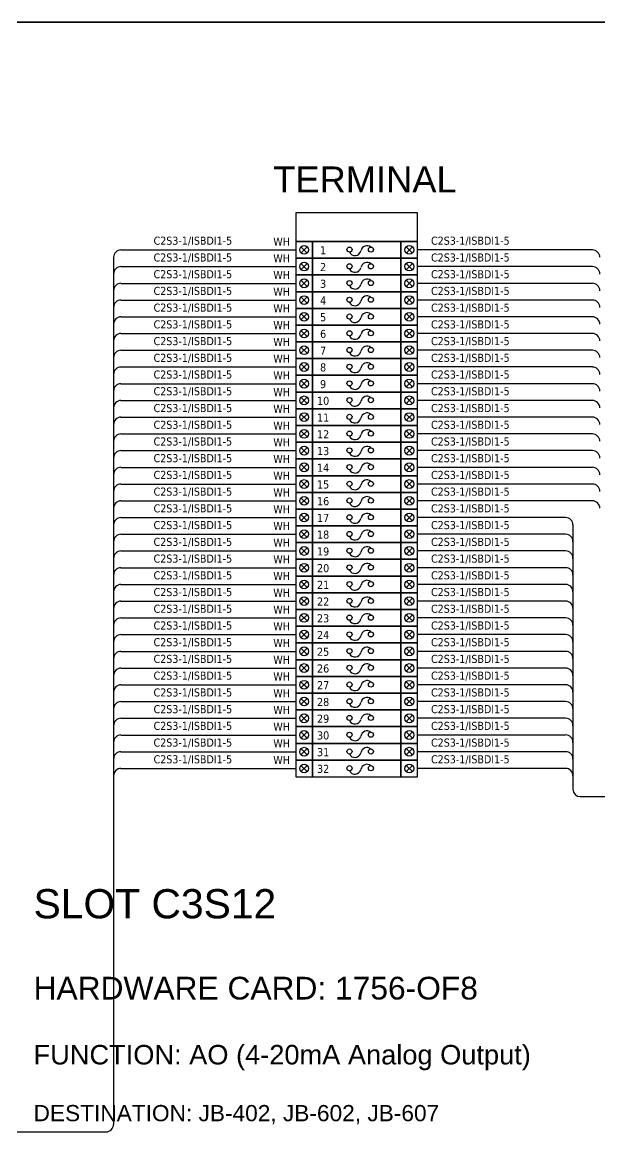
# Model space of a CAD drawing. Header units: millimetres. Extents: x 0 to 3893, y 0 to 2820.
# Drawn here: x 1286 to 1998, y 1337 to 2704 of the extents above; entities that cross this region are included whole.
import ezdxf
from ezdxf.enums import TextEntityAlignment as Align

# ---------------------------------------------------------------- set-up
doc = ezdxf.new("R2010")
doc.units = ezdxf.units.MM
doc.layers.add('HELPPOINT', color=7, linetype='Continuous')
doc.layers.add('IE-WIRE', color=7, linetype='Continuous', lineweight=25)
doc.layers.add('power', color=7, linetype='Continuous', lineweight=25)
doc.styles.get("Standard").update_dxf_attribs({"font": 'arial.ttf'})
doc.styles.add('Tahoma', font='')
doc.styles.get('Tahoma').set_extended_font_data('Tahoma')

msp = doc.modelspace()

# ---------------------------------------------------------------- linework, layer by layer
at = {"color": 1, "ltscale": 25.4}
for p, q in [((1637.1, 2427.5), (1629.5, 2419.8)), ((1629.5, 2427.5), (1637.1, 2419.8)), ((1759.2, 2427.5), (1766.8, 2419.8)), ((1766.8, 2427.5), (1759.2, 2419.8)), ((1637.1, 2406.9), (1629.5, 2399.2)), ((1629.5, 2406.9), (1637.1, 2399.2)), ((1759.2, 2406.9), (1766.8, 2399.2)), ((1766.8, 2406.9), (1759.2, 2399.2)), ((1637.1, 2386.3), (1629.5, 2378.6)), ((1629.5, 2386.3), (1637.1, 2378.6)), ((1759.2, 2386.3), (1766.8, 2378.6)), ((1766.8, 2386.3), (1759.2, 2378.6)), ((1637.1, 2365.7), (1629.5, 2358)), ((1629.5, 2365.7), (1637.1, 2358)), ((1759.2, 2365.7), (1766.8, 2358)), ((1766.8, 2365.7), (1759.2, 2358)), ((1637.1, 2345.1), (1629.5, 2337.4)), ((1629.5, 2345.1), (1637.1, 2337.4)), ((1759.2, 2345.1), (1766.8, 2337.4)), ((1766.8, 2345.1), (1759.2, 2337.4)), ((1637.1, 2324.4), (1629.5, 2316.8)), ((1629.5, 2324.4), (1637.1, 2316.8)), ((1759.2, 2324.4), (1766.8, 2316.8)), ((1766.8, 2324.4), (1759.2, 2316.8)), ((1637.1, 2303.8), (1629.5, 2296.2)), ((1629.5, 2303.8), (1637.1, 2296.2)), ((1759.2, 2303.8), (1766.8, 2296.2)), ((1766.8, 2303.8), (1759.2, 2296.2)), ((1637.1, 2283.2), (1629.5, 2275.6)), ((1629.5, 2283.2), (1637.1, 2275.6)), ((1759.2, 2283.2), (1766.8, 2275.6)), ((1766.8, 2283.2), (1759.2, 2275.6)), ((1637.1, 2262.6), (1629.5, 2254.9)), ((1629.5, 2262.6), (1637.1, 2254.9)), ((1759.2, 2262.6), (1766.8, 2254.9)), ((1766.8, 2262.6), (1759.2, 2254.9)), ((1637.1, 2242), (1629.5, 2234.3)), ((1629.5, 2242), (1637.1, 2234.3)), ((1759.2, 2242), (1766.8, 2234.3)), ((1766.8, 2242), (1759.2, 2234.3)), ((1637.1, 2221.4), (1629.5, 2213.7)), ((1629.5, 2221.4), (1637.1, 2213.7)), ((1759.2, 2221.4), (1766.8, 2213.7)), ((1766.8, 2221.4), (1759.2, 2213.7)), ((1637.1, 2200.8), (1629.5, 2193.1)), ((1629.5, 2200.8), (1637.1, 2193.1)), ((1759.2, 2200.8), (1766.8, 2193.1)), ((1766.8, 2200.8), (1759.2, 2193.1)), ((1637.1, 2180.2), (1629.5, 2172.5)), ((1629.5, 2180.2), (1637.1, 2172.5)), ((1759.2, 2180.2), (1766.8, 2172.5)), ((1766.8, 2180.2), (1759.2, 2172.5)), ((1637.1, 2159.6), (1629.5, 2151.9)), ((1629.5, 2159.6), (1637.1, 2151.9)), ((1759.2, 2159.6), (1766.8, 2151.9)), ((1766.8, 2159.6), (1759.2, 2151.9)), ((1637.1, 2138.9), (1629.5, 2131.3)), ((1629.5, 2138.9), (1637.1, 2131.3)), ((1759.2, 2138.9), (1766.8, 2131.3)), ((1766.8, 2138.9), (1759.2, 2131.3)), ((1637.1, 2118.3), (1629.5, 2110.7)), ((1629.5, 2118.3), (1637.1, 2110.7)), ((1759.2, 2118.3), (1766.8, 2110.7)), ((1766.8, 2118.3), (1759.2, 2110.7)), ((1637.1, 2097.7), (1629.5, 2090)), ((1629.5, 2097.7), (1637.1, 2090)), ((1759.2, 2097.7), (1766.8, 2090)), ((1766.8, 2097.7), (1759.2, 2090)), ((1637.1, 2077.1), (1629.5, 2069.4)), ((1629.5, 2077.1), (1637.1, 2069.4)), ((1759.2, 2077.1), (1766.8, 2069.4)), ((1766.8, 2077.1), (1759.2, 2069.4)), ((1637.1, 2056.5), (1629.5, 2048.8)), ((1629.5, 2056.5), (1637.1, 2048.8)), ((1759.2, 2056.5), (1766.8, 2048.8)), ((1766.8, 2056.5), (1759.2, 2048.8)), ((1637.1, 2035.9), (1629.5, 2028.2)), ((1629.5, 2035.9), (1637.1, 2028.2)), ((1759.2, 2035.9), (1766.8, 2028.2)), ((1766.8, 2035.9), (1759.2, 2028.2)), ((1637.1, 2015.3), (1629.5, 2007.6)), ((1629.5, 2015.3), (1637.1, 2007.6)), ((1759.2, 2015.3), (1766.8, 2007.6)), ((1766.8, 2015.3), (1759.2, 2007.6)), ((1637.1, 1994.7), (1629.5, 1987)), ((1629.5, 1994.7), (1637.1, 1987)), ((1759.2, 1994.7), (1766.8, 1987)), ((1766.8, 1994.7), (1759.2, 1987)), ((1637.1, 1974), (1629.5, 1966.4)), ((1629.5, 1974), (1637.1, 1966.4)), ((1759.2, 1974), (1766.8, 1966.4)), ((1766.8, 1974), (1759.2, 1966.4)), ((1637.1, 1953.4), (1629.5, 1945.8)), ((1629.5, 1953.4), (1637.1, 1945.8)), ((1759.2, 1953.4), (1766.8, 1945.8)), ((1766.8, 1953.4), (1759.2, 1945.8)), ((1637.1, 1932.8), (1629.5, 1925.2)), ((1629.5, 1932.8), (1637.1, 1925.2)), ((1759.2, 1932.8), (1766.8, 1925.2)), ((1766.8, 1932.8), (1759.2, 1925.2)), ((1637.1, 1912.2), (1629.5, 1904.5)), ((1629.5, 1912.2), (1637.1, 1904.5)), ((1759.2, 1912.2), (1766.8, 1904.5)), ((1766.8, 1912.2), (1759.2, 1904.5)), ((1637.1, 1891.6), (1629.5, 1883.9)), ((1629.5, 1891.6), (1637.1, 1883.9)), ((1759.2, 1891.6), (1766.8, 1883.9)), ((1766.8, 1891.6), (1759.2, 1883.9)), ((1637.1, 1871), (1629.5, 1863.3)), ((1629.5, 1871), (1637.1, 1863.3)), ((1759.2, 1871), (1766.8, 1863.3)), ((1766.8, 1871), (1759.2, 1863.3)), ((1637.1, 1850.4), (1629.5, 1842.7)), ((1629.5, 1850.4), (1637.1, 1842.7)), ((1759.2, 1850.4), (1766.8, 1842.7)), ((1766.8, 1850.4), (1759.2, 1842.7)), ((1637.1, 1829.8), (1629.5, 1822.1)), ((1629.5, 1829.8), (1637.1, 1822.1)), ((1759.2, 1829.8), (1766.8, 1822.1)), ((1766.8, 1829.8), (1759.2, 1822.1)), ((1637.1, 1809.2), (1629.5, 1801.5)), ((1629.5, 1809.2), (1637.1, 1801.5)), ((1759.2, 1809.2), (1766.8, 1801.5)), ((1766.8, 1809.2), (1759.2, 1801.5)), ((1637.1, 1788.5), (1629.5, 1780.9)), ((1629.5, 1788.5), (1637.1, 1780.9)), ((1759.2, 1788.5), (1766.8, 1780.9)), ((1766.8, 1788.5), (1759.2, 1780.9))]:
    msp.add_line(p, q, dxfattribs=at)
at = {"color": 4, "ltscale": 25.4}
msp.add_lwpolyline([(1623, 2434), (1773.3, 2434), (1773.3, 2469.2), (1623, 2469.2)], close=True, dxfattribs=at)
at = {"color": 1, "ltscale": 25.4}
for points in [[(1623, 2413.4), (1643.6, 2413.4), (1643.6, 2434), (1623, 2434)], [(1643.6, 2413.4), (1752.7, 2413.4), (1752.7, 2434), (1643.6, 2434)], [(1752.7, 2413.4), (1773.3, 2413.4), (1773.3, 2434), (1752.7, 2434)], [(1623, 2392.8), (1643.6, 2392.8), (1643.6, 2413.4), (1623, 2413.4)], [(1643.6, 2392.8), (1752.7, 2392.8), (1752.7, 2413.4), (1643.6, 2413.4)], [(1752.7, 2392.8), (1773.3, 2392.8), (1773.3, 2413.4), (1752.7, 2413.4)], [(1623, 2372.1), (1643.6, 2372.1), (1643.6, 2392.8), (1623, 2392.8)], [(1643.6, 2372.1), (1752.7, 2372.1), (1752.7, 2392.8), (1643.6, 2392.8)], [(1752.7, 2372.1), (1773.3, 2372.1), (1773.3, 2392.8), (1752.7, 2392.8)], [(1623, 2351.5), (1643.6, 2351.5), (1643.6, 2372.1), (1623, 2372.1)], [(1643.6, 2351.5), (1752.7, 2351.5), (1752.7, 2372.1), (1643.6, 2372.1)], [(1752.7, 2351.5), (1773.3, 2351.5), (1773.3, 2372.1), (1752.7, 2372.1)], [(1623, 2330.9), (1643.6, 2330.9), (1643.6, 2351.5), (1623, 2351.5)], [(1643.6, 2330.9), (1752.7, 2330.9), (1752.7, 2351.5), (1643.6, 2351.5)], [(1752.7, 2330.9), (1773.3, 2330.9), (1773.3, 2351.5), (1752.7, 2351.5)], [(1623, 2310.3), (1643.6, 2310.3), (1643.6, 2330.9), (1623, 2330.9)], [(1643.6, 2310.3), (1752.7, 2310.3), (1752.7, 2330.9), (1643.6, 2330.9)], [(1752.7, 2310.3), (1773.3, 2310.3), (1773.3, 2330.9), (1752.7, 2330.9)], [(1623, 2289.7), (1643.6, 2289.7), (1643.6, 2310.3), (1623, 2310.3)], [(1643.6, 2289.7), (1752.7, 2289.7), (1752.7, 2310.3), (1643.6, 2310.3)], [(1752.7, 2289.7), (1773.3, 2289.7), (1773.3, 2310.3), (1752.7, 2310.3)], [(1623, 2269.1), (1643.6, 2269.1), (1643.6, 2289.7), (1623, 2289.7)], [(1643.6, 2269.1), (1752.7, 2269.1), (1752.7, 2289.7), (1643.6, 2289.7)], [(1752.7, 2269.1), (1773.3, 2269.1), (1773.3, 2289.7), (1752.7, 2289.7)], [(1623, 2248.5), (1643.6, 2248.5), (1643.6, 2269.1), (1623, 2269.1)], [(1643.6, 2248.5), (1752.7, 2248.5), (1752.7, 2269.1), (1643.6, 2269.1)], [(1752.7, 2248.5), (1773.3, 2248.5), (1773.3, 2269.1), (1752.7, 2269.1)], [(1623, 2227.9), (1643.6, 2227.9), (1643.6, 2248.5), (1623, 2248.5)], [(1643.6, 2227.9), (1752.7, 2227.9), (1752.7, 2248.5), (1643.6, 2248.5)], [(1752.7, 2227.9), (1773.3, 2227.9), (1773.3, 2248.5), (1752.7, 2248.5)], [(1623, 2207.2), (1643.6, 2207.2), (1643.6, 2227.9), (1623, 2227.9)], [(1643.6, 2207.2), (1752.7, 2207.2), (1752.7, 2227.9), (1643.6, 2227.9)], [(1752.7, 2207.2), (1773.3, 2207.2), (1773.3, 2227.9), (1752.7, 2227.9)], [(1623, 2186.6), (1643.6, 2186.6), (1643.6, 2207.2), (1623, 2207.2)], [(1643.6, 2186.6), (1752.7, 2186.6), (1752.7, 2207.2), (1643.6, 2207.2)], [(1752.7, 2186.6), (1773.3, 2186.6), (1773.3, 2207.2), (1752.7, 2207.2)], [(1623, 2166), (1643.6, 2166), (1643.6, 2186.6), (1623, 2186.6)], [(1643.6, 2166), (1752.7, 2166), (1752.7, 2186.6), (1643.6, 2186.6)], [(1752.7, 2166), (1773.3, 2166), (1773.3, 2186.6), (1752.7, 2186.6)], [(1623, 2145.4), (1643.6, 2145.4), (1643.6, 2166), (1623, 2166)], [(1643.6, 2145.4), (1752.7, 2145.4), (1752.7, 2166), (1643.6, 2166)], [(1752.7, 2145.4), (1773.3, 2145.4), (1773.3, 2166), (1752.7, 2166)], [(1623, 2124.8), (1643.6, 2124.8), (1643.6, 2145.4), (1623, 2145.4)], [(1643.6, 2124.8), (1752.7, 2124.8), (1752.7, 2145.4), (1643.6, 2145.4)], [(1752.7, 2124.8), (1773.3, 2124.8), (1773.3, 2145.4), (1752.7, 2145.4)], [(1623, 2104.2), (1643.6, 2104.2), (1643.6, 2124.8), (1623, 2124.8)], [(1643.6, 2104.2), (1752.7, 2104.2), (1752.7, 2124.8), (1643.6, 2124.8)], [(1752.7, 2104.2), (1773.3, 2104.2), (1773.3, 2124.8), (1752.7, 2124.8)], [(1623, 2083.6), (1643.6, 2083.6), (1643.6, 2104.2), (1623, 2104.2)], [(1643.6, 2083.6), (1752.7, 2083.6), (1752.7, 2104.2), (1643.6, 2104.2)], [(1752.7, 2083.6), (1773.3, 2083.6), (1773.3, 2104.2), (1752.7, 2104.2)], [(1623, 2063), (1643.6, 2063), (1643.6, 2083.6), (1623, 2083.6)], [(1643.6, 2063), (1752.7, 2063), (1752.7, 2083.6), (1643.6, 2083.6)], [(1752.7, 2063), (1773.3, 2063), (1773.3, 2083.6), (1752.7, 2083.6)], [(1623, 2042.4), (1643.6, 2042.4), (1643.6, 2063), (1623, 2063)], [(1643.6, 2042.4), (1752.7, 2042.4), (1752.7, 2063), (1643.6, 2063)], [(1752.7, 2042.4), (1773.3, 2042.4), (1773.3, 2063), (1752.7, 2063)], [(1623, 2021.7), (1643.6, 2021.7), (1643.6, 2042.4), (1623, 2042.4)], [(1643.6, 2021.7), (1752.7, 2021.7), (1752.7, 2042.4), (1643.6, 2042.4)], [(1752.7, 2021.7), (1773.3, 2021.7), (1773.3, 2042.4), (1752.7, 2042.4)], [(1623, 2001.1), (1643.6, 2001.1), (1643.6, 2021.7), (1623, 2021.7)], [(1643.6, 2001.1), (1752.7, 2001.1), (1752.7, 2021.7), (1643.6, 2021.7)], [(1752.7, 2001.1), (1773.3, 2001.1), (1773.3, 2021.7), (1752.7, 2021.7)], [(1623, 1980.5), (1643.6, 1980.5), (1643.6, 2001.1), (1623, 2001.1)], [(1643.6, 1980.5), (1752.7, 1980.5), (1752.7, 2001.1), (1643.6, 2001.1)], [(1752.7, 1980.5), (1773.3, 1980.5), (1773.3, 2001.1), (1752.7, 2001.1)], [(1623, 1959.9), (1643.6, 1959.9), (1643.6, 1980.5), (1623, 1980.5)], [(1643.6, 1959.9), (1752.7, 1959.9), (1752.7, 1980.5), (1643.6, 1980.5)], [(1752.7, 1959.9), (1773.3, 1959.9), (1773.3, 1980.5), (1752.7, 1980.5)], [(1623, 1939.3), (1643.6, 1939.3), (1643.6, 1959.9), (1623, 1959.9)], [(1643.6, 1939.3), (1752.7, 1939.3), (1752.7, 1959.9), (1643.6, 1959.9)], [(1752.7, 1939.3), (1773.3, 1939.3), (1773.3, 1959.9), (1752.7, 1959.9)], [(1623, 1918.7), (1643.6, 1918.7), (1643.6, 1939.3), (1623, 1939.3)], [(1643.6, 1918.7), (1752.7, 1918.7), (1752.7, 1939.3), (1643.6, 1939.3)], [(1752.7, 1918.7), (1773.3, 1918.7), (1773.3, 1939.3), (1752.7, 1939.3)], [(1623, 1898.1), (1643.6, 1898.1), (1643.6, 1918.7), (1623, 1918.7)], [(1643.6, 1898.1), (1752.7, 1898.1), (1752.7, 1918.7), (1643.6, 1918.7)], [(1752.7, 1898.1), (1773.3, 1898.1), (1773.3, 1918.7), (1752.7, 1918.7)], [(1623, 1877.5), (1643.6, 1877.5), (1643.6, 1898.1), (1623, 1898.1)], [(1643.6, 1877.5), (1752.7, 1877.5), (1752.7, 1898.1), (1643.6, 1898.1)], [(1752.7, 1877.5), (1773.3, 1877.5), (1773.3, 1898.1), (1752.7, 1898.1)], [(1623, 1856.8), (1643.6, 1856.8), (1643.6, 1877.5), (1623, 1877.5)], [(1643.6, 1856.8), (1752.7, 1856.8), (1752.7, 1877.5), (1643.6, 1877.5)], [(1752.7, 1856.8), (1773.3, 1856.8), (1773.3, 1877.5), (1752.7, 1877.5)], [(1623, 1836.2), (1643.6, 1836.2), (1643.6, 1856.8), (1623, 1856.8)], [(1643.6, 1836.2), (1752.7, 1836.2), (1752.7, 1856.8), (1643.6, 1856.8)], [(1752.7, 1836.2), (1773.3, 1836.2), (1773.3, 1856.8), (1752.7, 1856.8)], [(1623, 1815.6), (1643.6, 1815.6), (1643.6, 1836.2), (1623, 1836.2)], [(1643.6, 1815.6), (1752.7, 1815.6), (1752.7, 1836.2), (1643.6, 1836.2)], [(1752.7, 1815.6), (1773.3, 1815.6), (1773.3, 1836.2), (1752.7, 1836.2)], [(1623, 1795), (1643.6, 1795), (1643.6, 1815.6), (1623, 1815.6)], [(1643.6, 1795), (1752.7, 1795), (1752.7, 1815.6), (1643.6, 1815.6)], [(1752.7, 1795), (1773.3, 1795), (1773.3, 1815.6), (1752.7, 1815.6)], [(1623, 1774.4), (1643.6, 1774.4), (1643.6, 1795), (1623, 1795)], [(1643.6, 1774.4), (1752.7, 1774.4), (1752.7, 1795), (1643.6, 1795)], [(1752.7, 1774.4), (1773.3, 1774.4), (1773.3, 1795), (1752.7, 1795)]]:
    msp.add_lwpolyline(points, close=True, dxfattribs=at)
for centre in [(1633.3, 2423.7), (1763, 2423.7), (1633.3, 2403.1), (1763, 2403.1), (1633.3, 2382.4), (1763, 2382.4), (1633.3, 2361.8), (1763, 2361.8), (1633.3, 2341.2), (1763, 2341.2), (1633.3, 2320.6), (1763, 2320.6), (1633.3, 2300), (1763, 2300), (1633.3, 2279.4), (1763, 2279.4), (1633.3, 2258.8), (1763, 2258.8), (1633.3, 2238.2), (1763, 2238.2), (1633.3, 2217.6), (1763, 2217.6), (1633.3, 2196.9), (1763, 2196.9), (1633.3, 2176.3), (1763, 2176.3), (1633.3, 2155.7), (1763, 2155.7), (1633.3, 2135.1), (1763, 2135.1), (1633.3, 2114.5), (1763, 2114.5), (1633.3, 2093.9), (1763, 2093.9), (1633.3, 2073.3), (1763, 2073.3), (1633.3, 2052.7), (1763, 2052.7), (1633.3, 2032), (1763, 2032), (1633.3, 2011.4), (1763, 2011.4), (1633.3, 1990.8), (1763, 1990.8), (1633.3, 1970.2), (1763, 1970.2), (1633.3, 1949.6), (1763, 1949.6), (1633.3, 1929), (1763, 1929), (1633.3, 1908.4), (1763, 1908.4), (1633.3, 1887.8), (1763, 1887.8), (1633.3, 1867.2), (1763, 1867.2), (1633.3, 1846.5), (1763, 1846.5), (1633.3, 1825.9), (1763, 1825.9), (1633.3, 1805.3), (1763, 1805.3), (1633.3, 1784.7), (1763, 1784.7)]:
    msp.add_circle(centre, 5.42, dxfattribs=at)
at = {"layer": 'HELPPOINT', "color": 4, "lineweight": 35}
msp.add_line((-0.1, 2704.2), (3893.2, 2704.2), dxfattribs=at)
msp.add_line((-0.1, 2704.2), (3893.2, 2704.2), dxfattribs=at)
at = {"layer": 'IE-WIRE', "color": 4, "ltscale": 25.4}
for p, q in [((1407.6, 2423.7), (1623, 2423.7)), ((1988.7, 2423.7), (1773.3, 2423.7)), ((1398.5, 2414.5), (1398.5, 1346.1)), ((1407.6, 2403.1), (1623, 2403.1)), ((1988.7, 2403.1), (1773.3, 2403.1)), ((1407.6, 2382.4), (1623, 2382.4)), ((1988.7, 2382.4), (1773.3, 2382.4)), ((1407.6, 2361.8), (1623, 2361.8)), ((1988.7, 2361.8), (1773.3, 2361.8)), ((1407.6, 2341.2), (1623, 2341.2)), ((1988.7, 2341.2), (1773.3, 2341.2)), ((1407.6, 2320.6), (1623, 2320.6)), ((1988.7, 2320.6), (1773.3, 2320.6)), ((1407.6, 2300), (1623, 2300)), ((1988.7, 2300), (1773.3, 2300)), ((1407.6, 2279.4), (1623, 2279.4)), ((1988.7, 2279.4), (1773.3, 2279.4)), ((1407.6, 2258.8), (1623, 2258.8)), ((1988.7, 2258.8), (1773.3, 2258.8)), ((1407.6, 2238.2), (1623, 2238.2)), ((1988.7, 2238.2), (1773.3, 2238.2)), ((1407.6, 2217.6), (1623, 2217.6)), ((1988.7, 2217.6), (1773.3, 2217.6)), ((1407.6, 2196.9), (1623, 2196.9)), ((1988.7, 2196.9), (1773.3, 2196.9)), ((1407.6, 2176.3), (1623, 2176.3)), ((1988.7, 2176.3), (1773.3, 2176.3)), ((1407.6, 2155.7), (1623, 2155.7)), ((1988.7, 2155.7), (1773.3, 2155.7)), ((1407.6, 2135.1), (1623, 2135.1)), ((1988.7, 2135.1), (1773.3, 2135.1)), ((1407.6, 2114.5), (1623, 2114.5)), ((1988.7, 2114.5), (1773.3, 2114.5)), ((1407.6, 2093.9), (1623, 2093.9)), ((1955.6, 2093.9), (1773.3, 2093.9)), ((1964.7, 2084.7), (1964.7, 1759)), ((1407.6, 2073.3), (1623, 2073.3)), ((1955.6, 2073.3), (1773.3, 2073.3)), ((1407.6, 2052.7), (1623, 2052.7)), ((1955.6, 2052.7), (1773.3, 2052.7)), ((1407.6, 2032), (1623, 2032)), ((1955.6, 2032), (1773.3, 2032)), ((1407.6, 2011.4), (1623, 2011.4)), ((1955.6, 2011.4), (1773.3, 2011.4)), ((1407.6, 1990.8), (1623, 1990.8)), ((1955.6, 1990.8), (1773.3, 1990.8)), ((1407.6, 1970.2), (1623, 1970.2)), ((1955.6, 1970.2), (1773.3, 1970.2)), ((1407.6, 1949.6), (1623, 1949.6)), ((1955.6, 1949.6), (1773.3, 1949.6)), ((1407.6, 1929), (1623, 1929)), ((1955.6, 1929), (1773.3, 1929)), ((1407.6, 1908.4), (1623, 1908.4)), ((1955.6, 1908.4), (1773.3, 1908.4)), ((1407.6, 1887.8), (1623, 1887.8)), ((1955.6, 1887.8), (1773.3, 1887.8)), ((1407.6, 1867.2), (1623, 1867.2)), ((1955.6, 1867.2), (1773.3, 1867.2)), ((1407.6, 1846.5), (1623, 1846.5)), ((1955.6, 1846.5), (1773.3, 1846.5)), ((1407.6, 1825.9), (1623, 1825.9)), ((1955.6, 1825.9), (1773.3, 1825.9)), ((1407.6, 1805.3), (1623, 1805.3)), ((1955.6, 1805.3), (1773.3, 1805.3)), ((1407.6, 1784.7), (1623, 1784.7)), ((1955.6, 1784.7), (1773.3, 1784.7))]:
    msp.add_line(p, q, dxfattribs=at)
at = {"layer": 'IE-WIRE', "color": 4}
for p, q in [((1973.7, 1750), (2239.5, 1750)), ((348, 1337), (1389.3, 1337))]:
    msp.add_line(p, q, dxfattribs=at)
at = {"layer": 'IE-WIRE', "color": 4, "ltscale": 25.4}
for centre, start, end in [((1407.6, 2414.5), 90, 180), ((1988.7, 2414.5), 0, 90), ((1407.6, 2393.9), 90, 180), ((1988.7, 2393.9), 0, 90), ((1407.6, 2373.3), 90, 180), ((1988.7, 2373.3), 0, 90), ((1407.6, 2352.7), 90, 180), ((1988.7, 2352.7), 0, 90), ((1407.6, 2332.1), 90, 180), ((1988.7, 2332.1), 0, 90), ((1407.6, 2311.5), 90, 180), ((1988.7, 2311.5), 0, 90), ((1407.6, 2290.9), 90, 180), ((1988.7, 2290.9), 0, 90), ((1407.6, 2270.2), 90, 180), ((1988.7, 2270.2), 0, 90), ((1407.6, 2249.6), 90, 180), ((1988.7, 2249.6), 0, 90), ((1407.6, 2229), 90, 180), ((1988.7, 2229), 0, 90), ((1407.6, 2208.4), 90, 180), ((1988.7, 2208.4), 0, 90), ((1407.6, 2187.8), 90, 180), ((1988.7, 2187.8), 0, 90), ((1407.6, 2167.2), 90, 180), ((1988.7, 2167.2), 0, 90), ((1407.6, 2146.6), 90, 180), ((1988.7, 2146.6), 0, 90), ((1407.6, 2126), 90, 180), ((1988.7, 2126), 0, 90), ((1407.6, 2105.4), 90, 180), ((1988.7, 2105.4), 0, 90), ((1407.6, 2084.7), 90, 180), ((1955.6, 2084.7), 0, 90), ((1407.6, 2064.1), 90, 180), ((1955.6, 2064.1), 0, 90), ((1407.6, 2043.5), 90, 180), ((1955.6, 2043.5), 0, 90), ((1407.6, 2022.9), 90, 180), ((1955.6, 2022.9), 0, 90), ((1407.6, 2002.3), 90, 180), ((1955.6, 2002.3), 0, 90), ((1407.6, 1981.7), 90, 180), ((1955.6, 1981.7), 0, 90), ((1407.6, 1961.1), 90, 180), ((1955.6, 1961.1), 0, 90), ((1407.6, 1940.5), 90, 180), ((1955.6, 1940.5), 0, 90), ((1407.6, 1919.8), 90, 180), ((1955.6, 1919.8), 0, 90), ((1407.6, 1899.2), 90, 180), ((1955.6, 1899.2), 0, 90), ((1407.6, 1878.6), 90, 180), ((1955.6, 1878.6), 0, 90), ((1407.6, 1858), 90, 180), ((1955.6, 1858), 0, 90), ((1407.6, 1837.4), 90, 180), ((1955.6, 1837.4), 0, 90), ((1407.6, 1816.8), 90, 180), ((1955.6, 1816.8), 0, 90), ((1407.6, 1796.2), 90, 180), ((1955.6, 1796.2), 0, 90), ((1407.6, 1775.6), 90, 180), ((1955.6, 1775.6), 0, 90)]:
    msp.add_arc(centre, 9.14, start, end, dxfattribs=at)
at = {"layer": 'IE-WIRE', "color": 4}
for centre, radius, start, end in [((1973.7, 1759), 8.96, 180, 270), ((1389.3, 1346.1), 9.14, 270, 0)]:
    msp.add_arc(centre, radius, start, end, dxfattribs=at)
at = {"layer": 'power', "color": 1, "ltscale": 25.4}
for centre in [(1689.3, 2424), (1715.7, 2424), (1689.3, 2403.4), (1715.7, 2403.4), (1689.3, 2382.8), (1715.7, 2382.8), (1689.3, 2362.2), (1715.7, 2362.2), (1689.3, 2341.5), (1715.7, 2341.5), (1689.3, 2320.9), (1715.7, 2320.9), (1689.3, 2300.3), (1715.7, 2300.3), (1689.3, 2279.7), (1715.7, 2279.7), (1689.3, 2259.1), (1715.7, 2259.1), (1689.3, 2238.5), (1715.7, 2238.5), (1689.3, 2217.9), (1715.7, 2217.9), (1689.3, 2197.3), (1715.7, 2197.3), (1689.3, 2176.6), (1715.7, 2176.6), (1689.3, 2156), (1715.7, 2156), (1689.3, 2135.4), (1715.7, 2135.4), (1689.3, 2114.8), (1715.7, 2114.8), (1689.3, 2094.2), (1715.7, 2094.2), (1689.3, 2073.6), (1715.7, 2073.6), (1689.3, 2053), (1715.7, 2053), (1689.3, 2032.4), (1715.7, 2032.4), (1689.3, 2011.8), (1715.7, 2011.8), (1689.3, 1991.1), (1715.7, 1991.1), (1689.3, 1970.5), (1715.7, 1970.5), (1689.3, 1949.9), (1715.7, 1949.9), (1689.3, 1929.3), (1715.7, 1929.3), (1689.3, 1908.7), (1715.7, 1908.7), (1689.3, 1888.1), (1715.7, 1888.1), (1689.3, 1867.5), (1715.7, 1867.5), (1689.3, 1846.9), (1715.7, 1846.9), (1689.3, 1826.2), (1715.7, 1826.2), (1689.3, 1805.6), (1715.7, 1805.6), (1689.3, 1785), (1715.7, 1785)]:
    msp.add_circle(centre, 3.16, dxfattribs=at)
for centre, radius, start, end in [((1696, 2424.2), 7.52, 206.1634, 346.0383), ((1710.9, 2421.2), 7.66, 51.1309, 171.3254), ((1710.9, 2400.6), 7.66, 51.1309, 171.3254), ((1696, 2403.5), 7.52, 206.1634, 346.0383), ((1696, 2382.9), 7.52, 206.1634, 346.0383), ((1710.9, 2380), 7.66, 51.1309, 171.3254), ((1710.9, 2359.3), 7.66, 51.1309, 171.3254), ((1696, 2362.3), 7.52, 206.1634, 346.0383), ((1696, 2341.7), 7.52, 206.1634, 346.0383), ((1710.9, 2338.7), 7.66, 51.1309, 171.3254), ((1710.9, 2318.1), 7.66, 51.1309, 171.3254), ((1696, 2321.1), 7.52, 206.1634, 346.0383), ((1696, 2300.5), 7.52, 206.1634, 346.0383), ((1710.9, 2297.5), 7.66, 51.1309, 171.3254), ((1710.9, 2276.9), 7.66, 51.1309, 171.3254), ((1696, 2279.9), 7.52, 206.1634, 346.0383), ((1696, 2259.3), 7.52, 206.1634, 346.0383), ((1710.9, 2256.3), 7.66, 51.1309, 171.3254), ((1710.9, 2235.7), 7.66, 51.1309, 171.3254), ((1696, 2238.6), 7.52, 206.1634, 346.0383), ((1696, 2218), 7.52, 206.1634, 346.0383), ((1710.9, 2215.1), 7.66, 51.1309, 171.3254), ((1710.9, 2194.5), 7.66, 51.1309, 171.3254), ((1696, 2197.4), 7.52, 206.1634, 346.0383), ((1696, 2176.8), 7.52, 206.1634, 346.0383), ((1710.9, 2173.8), 7.66, 51.1309, 171.3254), ((1710.9, 2153.2), 7.66, 51.1309, 171.3254), ((1696, 2156.2), 7.52, 206.1634, 346.0383), ((1696, 2135.6), 7.52, 206.1634, 346.0383), ((1710.9, 2132.6), 7.66, 51.1309, 171.3254), ((1710.9, 2112), 7.66, 51.1309, 171.3254), ((1696, 2115), 7.52, 206.1634, 346.0383), ((1696, 2094.4), 7.52, 206.1634, 346.0383), ((1710.9, 2091.4), 7.66, 51.1309, 171.3254), ((1710.9, 2070.8), 7.66, 51.1309, 171.3254), ((1696, 2073.8), 7.52, 206.1634, 346.0383), ((1696, 2053.1), 7.52, 206.1634, 346.0383), ((1710.9, 2050.2), 7.66, 51.1309, 171.3254), ((1710.9, 2029.6), 7.66, 51.1309, 171.3254), ((1696, 2032.5), 7.52, 206.1634, 346.0383), ((1696, 2011.9), 7.52, 206.1634, 346.0383), ((1710.9, 2008.9), 7.66, 51.1309, 171.3254), ((1696, 1991.3), 7.52, 206.1634, 346.0383), ((1710.9, 1988.3), 7.66, 51.1309, 171.3254), ((1696, 1970.7), 7.52, 206.1634, 346.0383), ((1710.9, 1967.7), 7.66, 51.1309, 171.3254), ((1696, 1950.1), 7.52, 206.1634, 346.0383), ((1710.9, 1947.1), 7.66, 51.1309, 171.3254), ((1710.9, 1926.5), 7.66, 51.1309, 171.3254), ((1696, 1929.5), 7.52, 206.1634, 346.0383), ((1696, 1908.9), 7.52, 206.1634, 346.0383), ((1710.9, 1905.9), 7.66, 51.1309, 171.3254), ((1710.9, 1885.3), 7.66, 51.1309, 171.3254), ((1696, 1888.2), 7.52, 206.1634, 346.0383), ((1696, 1867.6), 7.52, 206.1634, 346.0383), ((1710.9, 1864.7), 7.66, 51.1309, 171.3254), ((1710.9, 1844.1), 7.66, 51.1309, 171.3254), ((1696, 1847), 7.52, 206.1634, 346.0383), ((1696, 1826.4), 7.52, 206.1634, 346.0383), ((1710.9, 1823.4), 7.66, 51.1309, 171.3254), ((1710.9, 1802.8), 7.66, 51.1309, 171.3254), ((1696, 1805.8), 7.52, 206.1634, 346.0383), ((1696, 1785.2), 7.52, 206.1634, 346.0383), ((1710.9, 1782.2), 7.66, 51.1309, 171.3254)]:
    msp.add_arc(centre, radius, start, end, dxfattribs=at)

# ---------------------------------------------------------------- texts
at = {"color": 2}
for s, height, p in [('TERMINAL', 32, (1595.4, 2494.4)), ('SLOT C3S12', 36, (1299.9, 1600))]:
    msp.add_text(s, height=height, dxfattribs=at).set_placement(p)
at = {"color": 4, "style": 'Tahoma'}
for s, height, p in [('C2S3-1/ISBDI1-5', 9.949, (1447.8, 2430)), ('WH', 9.95, (1595.4, 2428.9)), ('C2S3-1/ISBDI1-5', 9.949, (1789.8, 2430)), ('C2S3-1/ISBDI1-5', 9.949, (1447.8, 2409.3)), ('WH', 9.95, (1595.4, 2408.3)), ('C2S3-1/ISBDI1-5', 9.949, (1789.8, 2409.3)), ('C2S3-1/ISBDI1-5', 9.949, (1447.8, 2388.7)), ('WH', 9.95, (1595.4, 2387.7)), ('C2S3-1/ISBDI1-5', 9.949, (1789.8, 2388.7)), ('C2S3-1/ISBDI1-5', 9.949, (1447.8, 2368.1)), ('WH', 9.95, (1595.4, 2367.1)), ('C2S3-1/ISBDI1-5', 9.949, (1789.8, 2368.1)), ('C2S3-1/ISBDI1-5', 9.949, (1447.8, 2347.5)), ('WH', 9.95, (1595.4, 2346.5)), ('C2S3-1/ISBDI1-5', 9.949, (1789.8, 2347.5)), ('C2S3-1/ISBDI1-5', 9.949, (1447.8, 2326.9)), ('WH', 9.95, (1595.4, 2325.9)), ('C2S3-1/ISBDI1-5', 9.949, (1789.8, 2326.9)), ('C2S3-1/ISBDI1-5', 9.949, (1447.8, 2306.3)), ('WH', 9.95, (1595.4, 2305.3)), ('C2S3-1/ISBDI1-5', 9.949, (1789.8, 2306.3)), ('C2S3-1/ISBDI1-5', 9.949, (1447.8, 2285.7)), ('WH', 9.95, (1595.4, 2284.6)), ('C2S3-1/ISBDI1-5', 9.949, (1789.8, 2285.7)), ('C2S3-1/ISBDI1-5', 9.949, (1447.8, 2265.1)), ('WH', 9.95, (1595.4, 2264)), ('C2S3-1/ISBDI1-5', 9.949, (1789.8, 2265.1)), ('C2S3-1/ISBDI1-5', 9.949, (1447.8, 2244.5)), ('WH', 9.95, (1595.4, 2243.4)), ('C2S3-1/ISBDI1-5', 9.949, (1789.8, 2244.5)), ('C2S3-1/ISBDI1-5', 9.949, (1447.8, 2223.8)), ('WH', 9.95, (1595.4, 2222.8)), ('C2S3-1/ISBDI1-5', 9.949, (1789.8, 2223.8)), ('C2S3-1/ISBDI1-5', 9.949, (1447.8, 2203.2)), ('WH', 9.95, (1595.4, 2202.2)), ('C2S3-1/ISBDI1-5', 9.949, (1789.8, 2203.2)), ('C2S3-1/ISBDI1-5', 9.949, (1447.8, 2182.6)), ('WH', 9.95, (1595.4, 2181.6)), ('C2S3-1/ISBDI1-5', 9.949, (1789.8, 2182.6)), ('C2S3-1/ISBDI1-5', 9.949, (1447.8, 2162)), ('WH', 9.95, (1595.4, 2161)), ('C2S3-1/ISBDI1-5', 9.949, (1789.8, 2162)), ('C2S3-1/ISBDI1-5', 9.949, (1447.8, 2141.4)), ('WH', 9.95, (1595.4, 2140.4)), ('C2S3-1/ISBDI1-5', 9.949, (1789.8, 2141.4)), ('C2S3-1/ISBDI1-5', 9.949, (1447.8, 2120.8)), ('WH', 9.95, (1595.4, 2119.7)), ('C2S3-1/ISBDI1-5', 9.949, (1789.8, 2120.8)), ('C2S3-1/ISBDI1-5', 9.949, (1447.8, 2100.2)), ('WH', 9.95, (1595.4, 2099.1)), ('C2S3-1/ISBDI1-5', 9.949, (1789.8, 2100.2)), ('C2S3-1/ISBDI1-5', 9.949, (1447.8, 2079.6)), ('WH', 9.95, (1595.4, 2078.5)), ('C2S3-1/ISBDI1-5', 9.949, (1789.8, 2079.6)), ('C2S3-1/ISBDI1-5', 9.949, (1447.8, 2058.9)), ('WH', 9.95, (1595.4, 2057.9)), ('C2S3-1/ISBDI1-5', 9.949, (1789.8, 2058.9)), ('C2S3-1/ISBDI1-5', 9.949, (1447.8, 2038.3)), ('WH', 9.95, (1595.4, 2037.3)), ('C2S3-1/ISBDI1-5', 9.949, (1789.8, 2038.3)), ('C2S3-1/ISBDI1-5', 9.949, (1447.8, 2017.7)), ('WH', 9.95, (1595.4, 2016.7)), ('C2S3-1/ISBDI1-5', 9.949, (1789.8, 2017.7)), ('C2S3-1/ISBDI1-5', 9.949, (1447.8, 1997.1)), ('WH', 9.95, (1595.4, 1996.1)), ('C2S3-1/ISBDI1-5', 9.949, (1789.8, 1997.1)), ('C2S3-1/ISBDI1-5', 9.949, (1447.8, 1976.5)), ('WH', 9.95, (1595.4, 1975.5)), ('C2S3-1/ISBDI1-5', 9.949, (1789.8, 1976.5)), ('C2S3-1/ISBDI1-5', 9.949, (1447.8, 1955.9)), ('WH', 9.95, (1595.4, 1954.9)), ('C2S3-1/ISBDI1-5', 9.949, (1789.8, 1955.9)), ('C2S3-1/ISBDI1-5', 9.949, (1447.8, 1935.3)), ('WH', 9.95, (1595.4, 1934.2)), ('C2S3-1/ISBDI1-5', 9.949, (1789.8, 1935.3)), ('C2S3-1/ISBDI1-5', 9.949, (1447.8, 1914.7)), ('WH', 9.95, (1595.4, 1913.6)), ('C2S3-1/ISBDI1-5', 9.949, (1789.8, 1914.7)), ('C2S3-1/ISBDI1-5', 9.949, (1447.8, 1894.1)), ('WH', 9.95, (1595.4, 1893)), ('C2S3-1/ISBDI1-5', 9.949, (1789.8, 1894.1)), ('C2S3-1/ISBDI1-5', 9.949, (1447.8, 1873.4)), ('WH', 9.95, (1595.4, 1872.4)), ('C2S3-1/ISBDI1-5', 9.949, (1789.8, 1873.4)), ('C2S3-1/ISBDI1-5', 9.949, (1447.8, 1852.8)), ('WH', 9.95, (1595.4, 1851.8)), ('C2S3-1/ISBDI1-5', 9.949, (1789.8, 1852.8)), ('C2S3-1/ISBDI1-5', 9.949, (1447.8, 1832.2)), ('WH', 9.95, (1595.4, 1831.2)), ('C2S3-1/ISBDI1-5', 9.949, (1789.8, 1832.2)), ('C2S3-1/ISBDI1-5', 9.949, (1447.8, 1811.6)), ('WH', 9.95, (1595.4, 1810.6)), ('C2S3-1/ISBDI1-5', 9.949, (1789.8, 1811.6)), ('C2S3-1/ISBDI1-5', 9.949, (1447.8, 1791)), ('WH', 9.95, (1595.4, 1790)), ('C2S3-1/ISBDI1-5', 9.949, (1789.8, 1791))]:
    msp.add_text(s, height=height, dxfattribs=at).set_placement(p)
at = {"color": 3}
msp.add_text('HARDWARE CARD: 1756-OF8', height=28, dxfattribs=at).set_placement((1299.9, 1500))
at = {"color": 7}
msp.add_text('FUNCTION: AO (4-20mA Analog Output)', height=24, dxfattribs=at).set_placement((1299.9, 1420))
at = {"color": 8}
msp.add_text('DESTINATION: JB-402, JB-602, JB-607', height=20, dxfattribs=at).set_placement((1299.9, 1350))
at = {"layer": 'power', "color": 7, "style": 'Tahoma'}
for s, p in [('1', (1656.8, 2423.2)), ('2', (1656.8, 2402.5)), ('3', (1656.8, 2381.9)), ('4', (1656.8, 2361.3)), ('5', (1656.8, 2340.7)), ('6', (1656.8, 2320.1)), ('7', (1656.8, 2299.5)), ('8', (1656.8, 2278.9)), ('9', (1656.8, 2258.3)), ('10', (1656.8, 2237.7)), ('11', (1656.8, 2217)), ('12', (1656.8, 2196.4)), ('13', (1656.8, 2175.8)), ('14', (1656.8, 2155.2)), ('15', (1656.8, 2134.6)), ('16', (1656.8, 2114)), ('17', (1656.8, 2093.4)), ('18', (1656.8, 2072.8)), ('19', (1656.8, 2052.1)), ('20', (1656.8, 2031.5)), ('21', (1656.8, 2010.9)), ('22', (1656.8, 1990.3)), ('23', (1656.8, 1969.7)), ('24', (1656.8, 1949.1)), ('25', (1656.8, 1928.5)), ('26', (1656.8, 1907.9)), ('27', (1656.8, 1887.3)), ('28', (1656.8, 1866.6)), ('29', (1656.8, 1846)), ('30', (1656.8, 1825.4)), ('31', (1656.8, 1804.8)), ('32', (1656.8, 1784.2))]:
    msp.add_text(s, height=9.97, dxfattribs=at).set_placement(p, align=Align.MIDDLE_CENTER)

doc.saveas('drawing.dxf')
